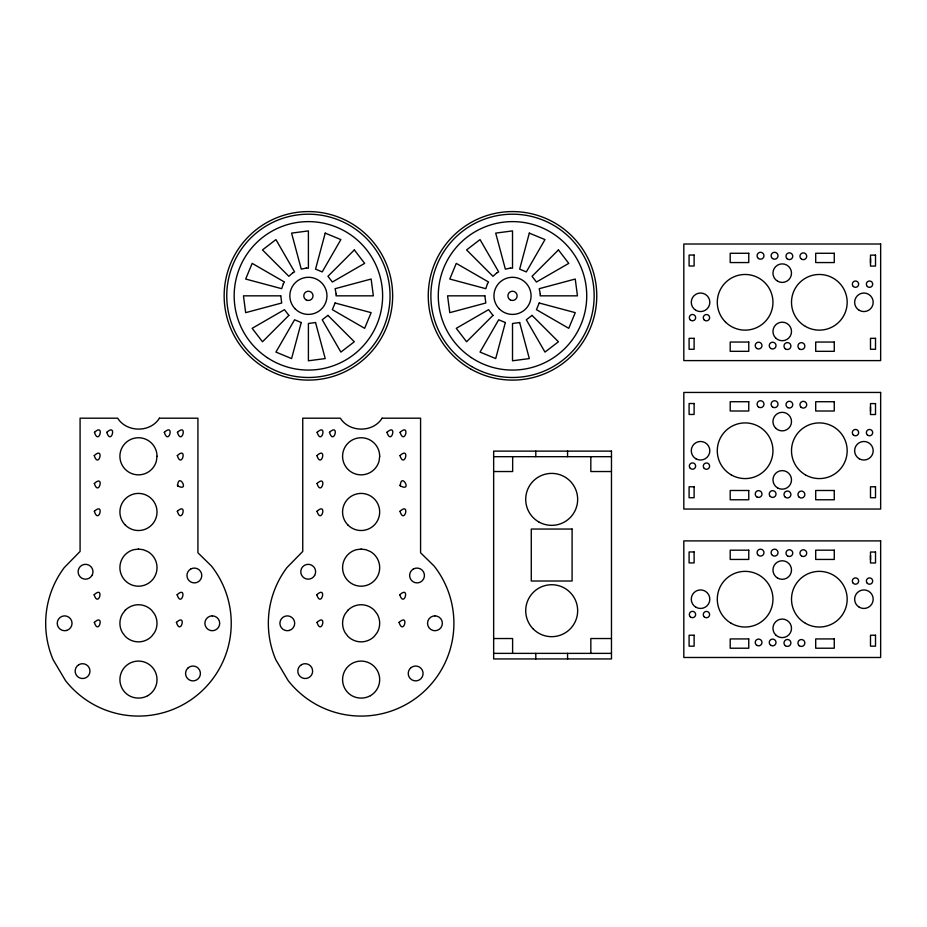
<?xml version="1.0" encoding="UTF-8"?>
<svg xmlns="http://www.w3.org/2000/svg" width="927" height="927" viewBox="0 0 927 927"><rect width="100%" height="100%" fill="white"/><g stroke="black" fill="none" stroke-linecap="round" stroke-linejoin="round"><path stroke-width="1.39" d="M870.499 258.506L870.499 262.909M870.499 406.941L870.499 411.356M870.499 555.389L870.499 559.792M493.651 456.687L611.472 456.687M493.651 471.53L512.654 471.53L512.654 456.687M611.472 471.53L590.823 471.53L590.823 456.687M493.651 638.529L512.608 638.529L512.608 653.373M611.472 638.529L590.835 638.529L590.835 653.373M493.651 653.373L611.472 653.373M400.302 485.875C413.025 492.55 400.916 471.484 400.302 485.875L399.989 485.111M177.636 485.875C190.359 492.55 178.251 471.484 177.636 485.875L177.335 485.064M567.567 451.125L567.567 456.687M567.567 653.373L567.567 658.946M535.806 451.125L535.806 456.687M535.806 653.373L535.806 658.946M280.765 295.84L281.704 303.002L245.667 312.654L243.453 295.84L280.765 295.84M336.153 293.778L336.037 295.84L373.349 295.84L371.136 279.039L335.099 288.691L336.153 293.778M484.879 295.84L485.818 303.002L449.78 312.654L447.567 295.84L484.879 295.84M540.267 293.778L540.151 295.84L577.451 295.84L575.25 279.039L539.213 288.691L540.267 293.778M94.461 432.33C98.76 446.038 105.041 422.608 94.461 432.33M94.253 455.586C98.552 469.282 104.821 445.864 94.253 455.586M94.345 483.477C98.644 497.185 104.925 473.755 94.345 483.477M94.345 511.298C98.644 525.006 104.925 501.577 94.345 511.298M106.802 432.33C111.101 446.038 117.37 422.608 106.802 432.33M94.148 594.752C98.447 608.46 104.716 585.03 94.148 594.752M94.345 622.399C98.644 636.107 104.925 612.677 94.345 622.399M157.022 456.293L156.385 461.101A18.552 18.552 0 0 1 126.535 470.51A18.552 18.552 0 0 1 130.614 439.479A18.552 18.552 0 0 1 157.022 456.293M164.322 432.33C168.621 446.038 174.89 422.608 164.322 432.33M177.439 432.33C181.738 446.038 188.007 422.608 177.439 432.33M177.324 455.586C181.622 469.282 187.891 445.864 177.324 455.586M177.324 511.298C181.622 525.006 187.891 501.577 177.324 511.298M177.127 594.752C181.425 608.448 187.694 585.041 177.127 594.752M176.42 622.399C180.719 636.096 186.999 612.677 176.42 622.399M317.127 432.33C321.426 446.038 327.706 422.608 317.127 432.33M316.918 455.586C321.217 469.282 327.498 445.864 316.918 455.586M317.011 483.477C321.31 497.185 327.59 473.755 317.011 483.477M317.011 511.298C321.31 525.006 327.59 501.577 317.011 511.298M329.467 432.33C333.766 446.038 340.035 422.608 329.467 432.33M316.814 594.752C321.113 608.46 327.393 585.03 316.814 594.752M317.011 622.399C321.31 636.107 327.59 612.677 317.011 622.399M379.688 456.293L379.05 461.101A18.552 18.552 0 0 1 349.201 470.51A18.552 18.552 0 0 1 353.291 439.479A18.552 18.552 0 0 1 379.688 456.293M386.988 432.33C391.287 446.038 397.556 422.608 386.988 432.33M400.105 432.33C404.404 446.038 410.673 422.608 400.105 432.33M399.989 455.586C404.288 469.282 410.568 445.864 399.989 455.586M399.989 511.298C404.288 525.006 410.568 501.577 399.989 511.298M399.792 594.752C404.091 608.448 410.36 585.041 399.792 594.752M399.085 622.399C403.384 636.096 409.664 612.677 399.085 622.399M301.252 322.538L291.588 358.575L275.933 352.086L294.577 319.78L301.252 322.538M325.215 233.117L315.551 269.143L322.225 271.912L340.869 239.595L325.215 233.117M505.354 322.538L495.702 358.575L480.035 352.086L498.691 319.78L505.354 322.538M529.317 233.117L519.665 269.143L526.327 271.912L544.983 239.595L529.317 233.117M283.326 283.755L281.704 288.691L245.667 279.039L252.156 263.372L284.462 282.028L283.326 283.755M335.099 303.002L332.341 309.664L364.647 328.32L371.136 312.654L335.099 303.002M487.44 283.755L485.818 288.691L449.78 279.039L456.269 263.372L488.575 282.028L487.44 283.755M539.213 303.002L536.443 309.664L568.761 328.32L575.25 312.654L539.213 303.002M159.421 418.193C150.452 432.793 126.744 432.654 117.671 418.193L80.081 418.193L80.081 551.438L64.241 567.625A92.781 92.781 0 0 0 53.14 659.746L65.481 680.58A92.781 92.781 0 0 0 195.748 696.281A92.781 92.781 0 0 0 211.437 566.015L197.915 552.77L197.915 418.193L159.421 418.193M382.086 418.193C373.118 432.793 349.409 432.654 340.336 418.193L302.747 418.193L302.747 551.438L286.906 567.625A92.781 92.781 0 0 0 275.806 659.746L288.146 680.58A92.781 92.781 0 0 0 418.413 696.281A92.781 92.781 0 0 0 434.103 566.015L420.58 552.77L420.58 418.193L382.086 418.193M91.947 575.458L90.776 576.988A7.428 7.428 0 0 1 81.808 578.17L80.278 576.988A7.428 7.428 0 0 1 80.278 566.49A7.428 7.428 0 0 1 90.776 566.49L91.947 568.031A7.428 7.428 0 0 1 91.947 575.458M125.342 610.175L122.387 614.022A18.552 18.552 0 0 0 122.387 632.573L125.342 636.42A18.552 18.552 0 0 0 151.588 636.42L154.531 632.573A18.552 18.552 0 0 0 154.531 614.022L151.588 610.175A18.552 18.552 0 0 0 125.342 610.175M187.752 668.228L186.582 669.769A7.428 7.428 0 0 0 186.582 677.185L187.752 678.726A7.428 7.428 0 0 0 198.251 678.726A7.428 7.428 0 0 0 198.251 668.228L196.721 667.046A7.428 7.428 0 0 0 187.752 668.228M314.612 575.458L313.442 576.988A7.428 7.428 0 0 1 304.473 578.17L302.944 576.988A7.428 7.428 0 0 1 302.944 566.49A7.428 7.428 0 0 1 313.442 566.49L314.612 568.031A7.428 7.428 0 0 1 314.612 575.458M348.007 610.175L345.064 614.022A18.552 18.552 0 0 0 345.064 632.573L348.007 636.42A18.552 18.552 0 0 0 374.253 636.42L377.196 632.573A18.552 18.552 0 0 0 377.196 614.022L374.253 610.175A18.552 18.552 0 0 0 348.007 610.175M410.429 668.228L409.247 669.769A7.428 7.428 0 0 0 409.247 677.185L410.429 678.726A7.428 7.428 0 0 0 420.916 678.726A7.428 7.428 0 0 0 420.916 668.228L419.386 667.046A7.428 7.428 0 0 0 410.429 668.228M288.853 315.389L262.48 341.762L252.156 328.32L284.462 309.664L288.853 315.389M354.323 249.919L327.949 276.304L332.341 282.028L364.647 263.372L354.323 249.919M492.967 315.389L466.594 341.762L456.269 328.32L488.575 309.664L492.967 315.389M558.436 249.919L532.052 276.304L536.443 282.028L568.761 263.372L558.436 249.919M292.735 272.839L288.853 276.304L262.48 249.919L275.933 239.595L294.577 271.912L292.735 272.839M327.949 315.389L322.225 319.78L340.869 352.086L354.323 341.762L327.949 315.389M496.837 272.839L492.967 276.304L466.594 249.919L480.035 239.595L498.691 271.912L496.837 272.839M532.052 315.389L526.327 319.78L544.983 352.086L558.436 341.762L532.052 315.389M190.672 569.039L189.143 570.221A7.428 7.428 0 0 0 187.961 579.178L189.143 580.719A7.428 7.428 0 0 0 198.1 581.889L199.629 580.719A7.428 7.428 0 0 0 190.672 569.039M78.83 664.694L77.289 665.876A7.428 7.428 0 0 0 86.246 677.556L87.787 676.374A7.428 7.428 0 0 0 88.969 667.417L87.787 665.876A7.428 7.428 0 0 0 78.83 664.694M413.338 569.039L411.808 570.221A7.428 7.428 0 0 0 410.626 579.178L411.808 580.719A7.428 7.428 0 0 0 420.765 581.889L422.295 580.719A7.428 7.428 0 0 0 413.338 569.039M301.495 664.694L299.954 665.876A7.428 7.428 0 0 0 308.911 677.556L310.452 676.374A7.428 7.428 0 0 0 311.634 667.417L310.452 665.876A7.428 7.428 0 0 0 301.495 664.694M147.741 695.702C142.028 698.877 134.902 698.877 129.189 695.702A18.552 18.552 0 0 1 124.253 667.707A18.552 18.552 0 0 1 152.677 667.707A18.552 18.552 0 0 1 147.741 695.702M370.406 695.702C364.693 698.877 357.567 698.877 351.854 695.702A18.552 18.552 0 0 1 346.918 667.707A18.552 18.552 0 0 1 375.342 667.707A18.552 18.552 0 0 1 370.406 695.702M306.327 268.088L301.252 269.143L291.588 233.117L308.401 230.904L308.401 268.204L306.327 268.088M510.441 268.088L505.354 269.143L495.702 233.117L512.515 230.904L512.515 268.204L510.441 268.088M315.551 322.538L308.401 323.488L308.401 360.788L325.215 358.575L315.551 322.538M519.665 322.538L512.515 323.488L512.515 360.788L529.317 358.575L519.665 322.538M138.459 549.074L133.662 549.711A18.552 18.552 0 0 0 122.387 576.907A18.552 18.552 0 0 0 151.588 580.754A18.552 18.552 0 0 0 147.741 551.565L143.268 549.711L138.459 549.074M361.124 549.074L356.327 549.711A18.552 18.552 0 0 0 345.064 576.907A18.552 18.552 0 0 0 374.253 580.754A18.552 18.552 0 0 0 370.406 551.565L365.933 549.711L361.124 549.074M66.57 630.464L64.647 630.719A7.428 7.428 0 0 1 57.231 623.292A7.428 7.428 0 0 1 64.647 615.876L66.57 616.131A7.428 7.428 0 0 1 66.57 630.464M212.271 615.876L210.348 616.131A7.428 7.428 0 0 0 210.348 630.464L212.271 630.719A7.428 7.428 0 0 0 219.699 623.292A7.428 7.428 0 0 0 212.271 615.876M289.236 630.464L287.312 630.719A7.428 7.428 0 0 1 279.896 623.292A7.428 7.428 0 0 1 287.312 615.876L289.236 616.131A7.428 7.428 0 0 1 289.236 630.464M434.937 615.876L433.013 616.131A7.428 7.428 0 0 0 433.013 630.464L434.937 630.719A7.428 7.428 0 0 0 442.364 623.292A7.428 7.428 0 0 0 434.937 615.876M880.65 244.01L683.813 244.01L683.813 360.603L880.65 360.603L880.65 244.01M748.761 253.28L730.198 253.28L730.198 262.561L748.761 262.561L748.761 253.28M834.265 253.28L815.702 253.28L815.702 262.561L834.265 262.561L834.265 253.28M694.114 255.064L689.097 255.064L689.097 266.014L694.114 266.014L694.114 255.064M875.517 255.134L870.499 255.134L870.499 266.084L875.517 266.084L875.517 255.134M694.114 338.332L689.097 338.332L689.097 349.282L694.114 349.282L694.114 338.332M875.517 338.332L870.499 338.332L870.499 349.282L875.517 349.282L875.517 338.332M748.761 342.051L730.198 342.051L730.198 351.321L748.761 351.321L748.761 342.051M834.265 342.051L815.702 342.051L815.702 351.321L834.265 351.321L834.265 342.051M880.65 392.445L683.813 392.445L683.813 509.05L880.65 509.05L880.65 392.445M748.761 401.727L730.198 401.727L730.198 411.009L748.761 411.009L748.761 401.727M834.265 401.727L815.702 401.727L815.702 411.009L834.265 411.009L834.265 401.727M694.114 403.512L689.097 403.512L689.097 414.462L694.114 414.462L694.114 403.512M875.517 403.581L870.499 403.581L870.499 414.531L875.517 414.531L875.517 403.581M611.472 451.125L493.651 451.125L493.651 658.946L611.472 658.946L611.472 451.125M694.114 486.779L689.097 486.779L689.097 497.729L694.114 497.729L694.114 486.779M875.517 486.779L870.499 486.779L870.499 497.729L875.517 497.729L875.517 486.779M748.761 490.487L730.198 490.487L730.198 499.769L748.761 499.769L748.761 490.487M834.265 490.487L815.702 490.487L815.702 499.769L834.265 499.769L834.265 490.487M572.098 529.05L531.275 529.05L531.275 581.009L572.098 581.009L572.098 529.05M880.65 540.893L683.813 540.893L683.813 657.486L880.65 657.486L880.65 540.893M748.761 550.174L730.198 550.174L730.198 559.444L748.761 559.444L748.761 550.174M834.265 550.174L815.702 550.174L815.702 559.444L834.265 559.444L834.265 550.174M694.114 551.959L689.097 551.959L689.097 562.909L694.114 562.909L694.114 551.959M875.517 552.028L870.499 552.028L870.499 562.979L875.517 562.979L875.517 552.028M694.114 635.227L689.097 635.227L689.097 646.177L694.114 646.177L694.114 635.227M875.517 635.227L870.499 635.227L870.499 646.177L875.517 646.177L875.517 635.227M748.761 638.935L730.198 638.935L730.198 648.216L748.761 648.216L748.761 638.935M834.265 638.935L815.702 638.935L815.702 648.216L834.265 648.216L834.265 638.935M770.94 348.529A3.395 3.395 0 0 0 776.026 345.586A3.395 3.395 0 0 0 770.94 342.654A3.395 3.395 0 0 0 770.94 348.529M756.907 348.517A3.395 3.395 0 0 0 761.994 345.574A3.395 3.395 0 0 0 756.907 342.642A3.395 3.395 0 0 0 756.907 348.517M772.458 258.494A3.465 3.465 0 0 0 777.996 256.211A3.465 3.465 0 0 0 773.245 252.55A3.465 3.465 0 0 0 772.458 258.494M690.325 319.942A3.163 3.163 0 0 0 695.574 318.343A3.163 3.163 0 0 0 691.565 314.601A3.163 3.163 0 0 0 690.325 319.942M777.591 281.194A9.282 9.282 0 0 0 791.507 273.152A9.282 9.282 0 0 0 777.591 265.122A9.282 9.282 0 0 0 777.591 281.194M695.91 310.336A9.282 9.282 0 0 0 709.827 302.306A9.282 9.282 0 0 0 695.91 294.265A9.282 9.282 0 0 0 695.91 310.336M725.435 321.982A27.833 27.833 0 0 0 772.006 309.502A27.833 27.833 0 0 0 737.915 275.423A27.833 27.833 0 0 0 725.435 321.982M775.667 338.007A9.282 9.282 0 0 0 791.194 333.859A9.282 9.282 0 0 0 779.827 322.492A9.282 9.282 0 0 0 775.667 338.007M853.327 286.478A3.163 3.163 0 0 0 858.576 284.879A3.163 3.163 0 0 0 854.567 281.136A3.163 3.163 0 0 0 853.327 286.478M859.271 310.336A9.282 9.282 0 0 0 873.188 302.306A9.282 9.282 0 0 0 859.271 294.265A9.282 9.282 0 0 0 859.271 310.336M786.977 258.61A3.395 3.395 0 0 0 792.655 257.092A3.395 3.395 0 0 0 788.506 252.932A3.395 3.395 0 0 0 786.977 258.61M805.424 326.408A27.833 27.833 0 0 0 847.174 302.306A27.833 27.833 0 0 0 805.424 278.204A27.833 27.833 0 0 0 805.424 326.408M704.288 319.989A3.163 3.163 0 0 0 709.537 318.39A3.163 3.163 0 0 0 705.528 314.647A3.163 3.163 0 0 0 704.288 319.989M799.283 348.842A3.465 3.465 0 0 0 804.833 346.547A3.465 3.465 0 0 0 800.082 342.897A3.465 3.465 0 0 0 799.283 348.842M758.425 258.482A3.465 3.465 0 0 0 763.964 256.2A3.465 3.465 0 0 0 759.213 252.538A3.465 3.465 0 0 0 758.425 258.482M867.359 286.489A3.163 3.163 0 0 0 872.608 284.89A3.163 3.163 0 0 0 868.599 281.136A3.163 3.163 0 0 0 867.359 286.489M785.331 348.795A3.465 3.465 0 0 0 790.882 346.501A3.465 3.465 0 0 0 786.131 342.839A3.465 3.465 0 0 0 785.331 348.795M801.635 259.201A3.395 3.395 0 0 0 806.722 256.258A3.395 3.395 0 0 0 801.635 253.326A3.395 3.395 0 0 0 801.635 259.201M770.233 496.432A3.395 3.395 0 0 0 775.911 494.914A3.395 3.395 0 0 0 771.751 490.754A3.395 3.395 0 0 0 770.233 496.432M756.907 496.965A3.395 3.395 0 0 0 761.994 494.021A3.395 3.395 0 0 0 756.907 491.09A3.395 3.395 0 0 0 756.907 496.965M772.458 406.941A3.465 3.465 0 0 0 777.996 404.659A3.465 3.465 0 0 0 773.245 400.997A3.465 3.465 0 0 0 772.458 406.941M690.325 468.378A3.163 3.163 0 0 0 695.574 466.791A3.163 3.163 0 0 0 691.565 463.036A3.163 3.163 0 0 0 690.325 468.378M775.667 428.158A9.282 9.282 0 0 0 791.194 423.998A9.282 9.282 0 0 0 779.827 412.631A9.282 9.282 0 0 0 775.667 428.158M695.91 458.784A9.282 9.282 0 0 0 709.827 450.742A9.282 9.282 0 0 0 695.91 442.712A9.282 9.282 0 0 0 695.91 458.784M731.206 474.856A27.833 27.833 0 0 0 772.956 450.742A27.833 27.833 0 0 0 731.206 426.64A27.833 27.833 0 0 0 731.206 474.856M777.591 487.926A9.282 9.282 0 0 0 791.507 479.896A9.282 9.282 0 0 0 777.591 471.866A9.282 9.282 0 0 0 777.591 487.926M853.327 434.925A3.163 3.163 0 0 0 858.576 433.326A3.163 3.163 0 0 0 854.567 429.572A3.163 3.163 0 0 0 853.327 434.925M859.271 458.784A9.282 9.282 0 0 0 873.188 450.742A9.282 9.282 0 0 0 859.271 442.712A9.282 9.282 0 0 0 859.271 458.784M787.683 407.59A3.395 3.395 0 0 0 792.77 404.659A3.395 3.395 0 0 0 787.683 401.715A3.395 3.395 0 0 0 787.683 407.59M805.424 474.856A27.833 27.833 0 0 0 847.174 450.742A27.833 27.833 0 0 0 805.424 426.64A27.833 27.833 0 0 0 805.424 474.856M704.288 468.436A3.163 3.163 0 0 0 709.537 466.837A3.163 3.163 0 0 0 705.528 463.094A3.163 3.163 0 0 0 704.288 468.436M799.283 497.289A3.465 3.465 0 0 0 804.833 494.995A3.465 3.465 0 0 0 800.082 491.333A3.465 3.465 0 0 0 799.283 497.289M758.425 406.93A3.465 3.465 0 0 0 763.964 404.647A3.465 3.465 0 0 0 759.213 400.985A3.465 3.465 0 0 0 758.425 406.93M867.359 434.925A3.163 3.163 0 0 0 872.608 433.326A3.163 3.163 0 0 0 868.599 429.583A3.163 3.163 0 0 0 867.359 434.925M785.331 497.231A3.465 3.465 0 0 0 790.882 494.948A3.465 3.465 0 0 0 786.131 491.287A3.465 3.465 0 0 0 785.331 497.231M800.94 407.104A3.395 3.395 0 0 0 806.606 405.586A3.395 3.395 0 0 0 802.458 401.426A3.395 3.395 0 0 0 800.94 407.104M770.94 645.412A3.395 3.395 0 0 0 776.026 642.481A3.395 3.395 0 0 0 770.94 639.537A3.395 3.395 0 0 0 770.94 645.412M756.907 645.401A3.395 3.395 0 0 0 761.994 642.469A3.395 3.395 0 0 0 756.907 639.526A3.395 3.395 0 0 0 756.907 645.401M772.458 555.389A3.465 3.465 0 0 0 777.996 553.095A3.465 3.465 0 0 0 773.245 549.433A3.465 3.465 0 0 0 772.458 555.389M690.325 616.826A3.163 3.163 0 0 0 695.574 615.227A3.163 3.163 0 0 0 691.565 611.484A3.163 3.163 0 0 0 690.325 616.826M777.591 578.077A9.282 9.282 0 0 0 791.507 570.047A9.282 9.282 0 0 0 777.591 562.005A9.282 9.282 0 0 0 777.591 578.077M695.91 607.231A9.282 9.282 0 0 0 709.827 599.19A9.282 9.282 0 0 0 695.91 591.159A9.282 9.282 0 0 0 695.91 607.231M731.206 623.292A27.833 27.833 0 0 0 772.956 599.19A27.833 27.833 0 0 0 731.206 575.088A27.833 27.833 0 0 0 731.206 623.292M775.667 634.902A9.282 9.282 0 0 0 791.194 630.742A9.282 9.282 0 0 0 779.827 619.375A9.282 9.282 0 0 0 775.667 634.902M853.327 583.361A3.163 3.163 0 0 0 858.576 581.762A3.163 3.163 0 0 0 854.567 578.019A3.163 3.163 0 0 0 853.327 583.361M859.271 607.231A9.282 9.282 0 0 0 873.188 599.19A9.282 9.282 0 0 0 859.271 591.159A9.282 9.282 0 0 0 859.271 607.231M787.683 556.038A3.395 3.395 0 0 0 792.77 553.095A3.395 3.395 0 0 0 787.683 550.163A3.395 3.395 0 0 0 787.683 556.038M805.424 623.292A27.833 27.833 0 0 0 847.174 599.19A27.833 27.833 0 0 0 805.424 575.088A27.833 27.833 0 0 0 805.424 623.292M704.288 616.884A3.163 3.163 0 0 0 709.537 615.285A3.163 3.163 0 0 0 705.528 611.53A3.163 3.163 0 0 0 704.288 616.884M799.283 645.725A3.465 3.465 0 0 0 804.833 643.442A3.465 3.465 0 0 0 800.082 639.781A3.465 3.465 0 0 0 799.283 645.725M758.425 555.377A3.465 3.465 0 0 0 763.964 553.083A3.465 3.465 0 0 0 759.213 549.433A3.465 3.465 0 0 0 758.425 555.377M867.359 583.373A3.163 3.163 0 0 0 872.608 581.774A3.163 3.163 0 0 0 868.599 578.031A3.163 3.163 0 0 0 867.359 583.373M785.331 645.679A3.465 3.465 0 0 0 790.882 643.396A3.465 3.465 0 0 0 786.131 639.734A3.465 3.465 0 0 0 785.331 645.679M801.635 556.084A3.395 3.395 0 0 0 806.722 553.152A3.395 3.395 0 0 0 801.635 550.209A3.395 3.395 0 0 0 801.635 556.084M125.342 525.088A18.552 18.552 0 0 0 156.385 516.768A18.552 18.552 0 0 0 133.662 494.045A18.552 18.552 0 0 0 125.342 525.088M306.084 299.861A4.635 4.635 0 0 0 313.036 295.84A4.635 4.635 0 0 0 306.084 291.831A4.635 4.635 0 0 0 306.084 299.861M295.284 308.969A18.552 18.552 0 0 0 326.327 300.649A18.552 18.552 0 0 0 303.604 277.926A18.552 18.552 0 0 0 295.284 308.969M266.281 368.807A84.253 84.253 0 0 0 392.654 295.84A84.253 84.253 0 0 0 266.281 222.874A84.253 84.253 0 0 0 266.281 368.807M267.579 366.547A81.646 81.646 0 0 0 390.047 295.84A81.646 81.646 0 0 0 267.579 225.134A81.646 81.646 0 0 0 267.579 366.547M267.243 357.613A74.218 74.218 0 0 0 382.469 300.603A74.218 74.218 0 0 0 275.481 229.317A74.218 74.218 0 0 0 267.243 357.613M538.691 521.866A25.979 25.979 0 0 0 577.66 499.363A25.979 25.979 0 0 0 538.691 476.872A25.979 25.979 0 0 0 538.691 521.866M533.315 629.062A25.979 25.979 0 0 0 576.779 617.417A25.979 25.979 0 0 0 544.96 585.609A25.979 25.979 0 0 0 533.315 629.062M510.198 299.861A4.635 4.635 0 0 0 517.15 295.84A4.635 4.635 0 0 0 510.198 291.831A4.635 4.635 0 0 0 510.198 299.861M499.386 308.969A18.552 18.552 0 0 0 530.441 300.649A18.552 18.552 0 0 0 507.706 277.926A18.552 18.552 0 0 0 499.386 308.969M470.383 368.807A84.253 84.253 0 0 0 596.768 295.84A84.253 84.253 0 0 0 470.383 222.874A84.253 84.253 0 0 0 470.383 368.807M471.692 366.547A81.646 81.646 0 0 0 594.161 295.84A81.646 81.646 0 0 0 471.692 225.134A81.646 81.646 0 0 0 471.692 366.547M471.356 357.613A74.218 74.218 0 0 0 586.582 300.603A74.218 74.218 0 0 0 479.595 229.317A74.218 74.218 0 0 0 471.356 357.613M348.007 525.088A18.552 18.552 0 0 0 379.05 516.768A18.552 18.552 0 0 0 356.327 494.045A18.552 18.552 0 0 0 348.007 525.088"/></g></svg>
